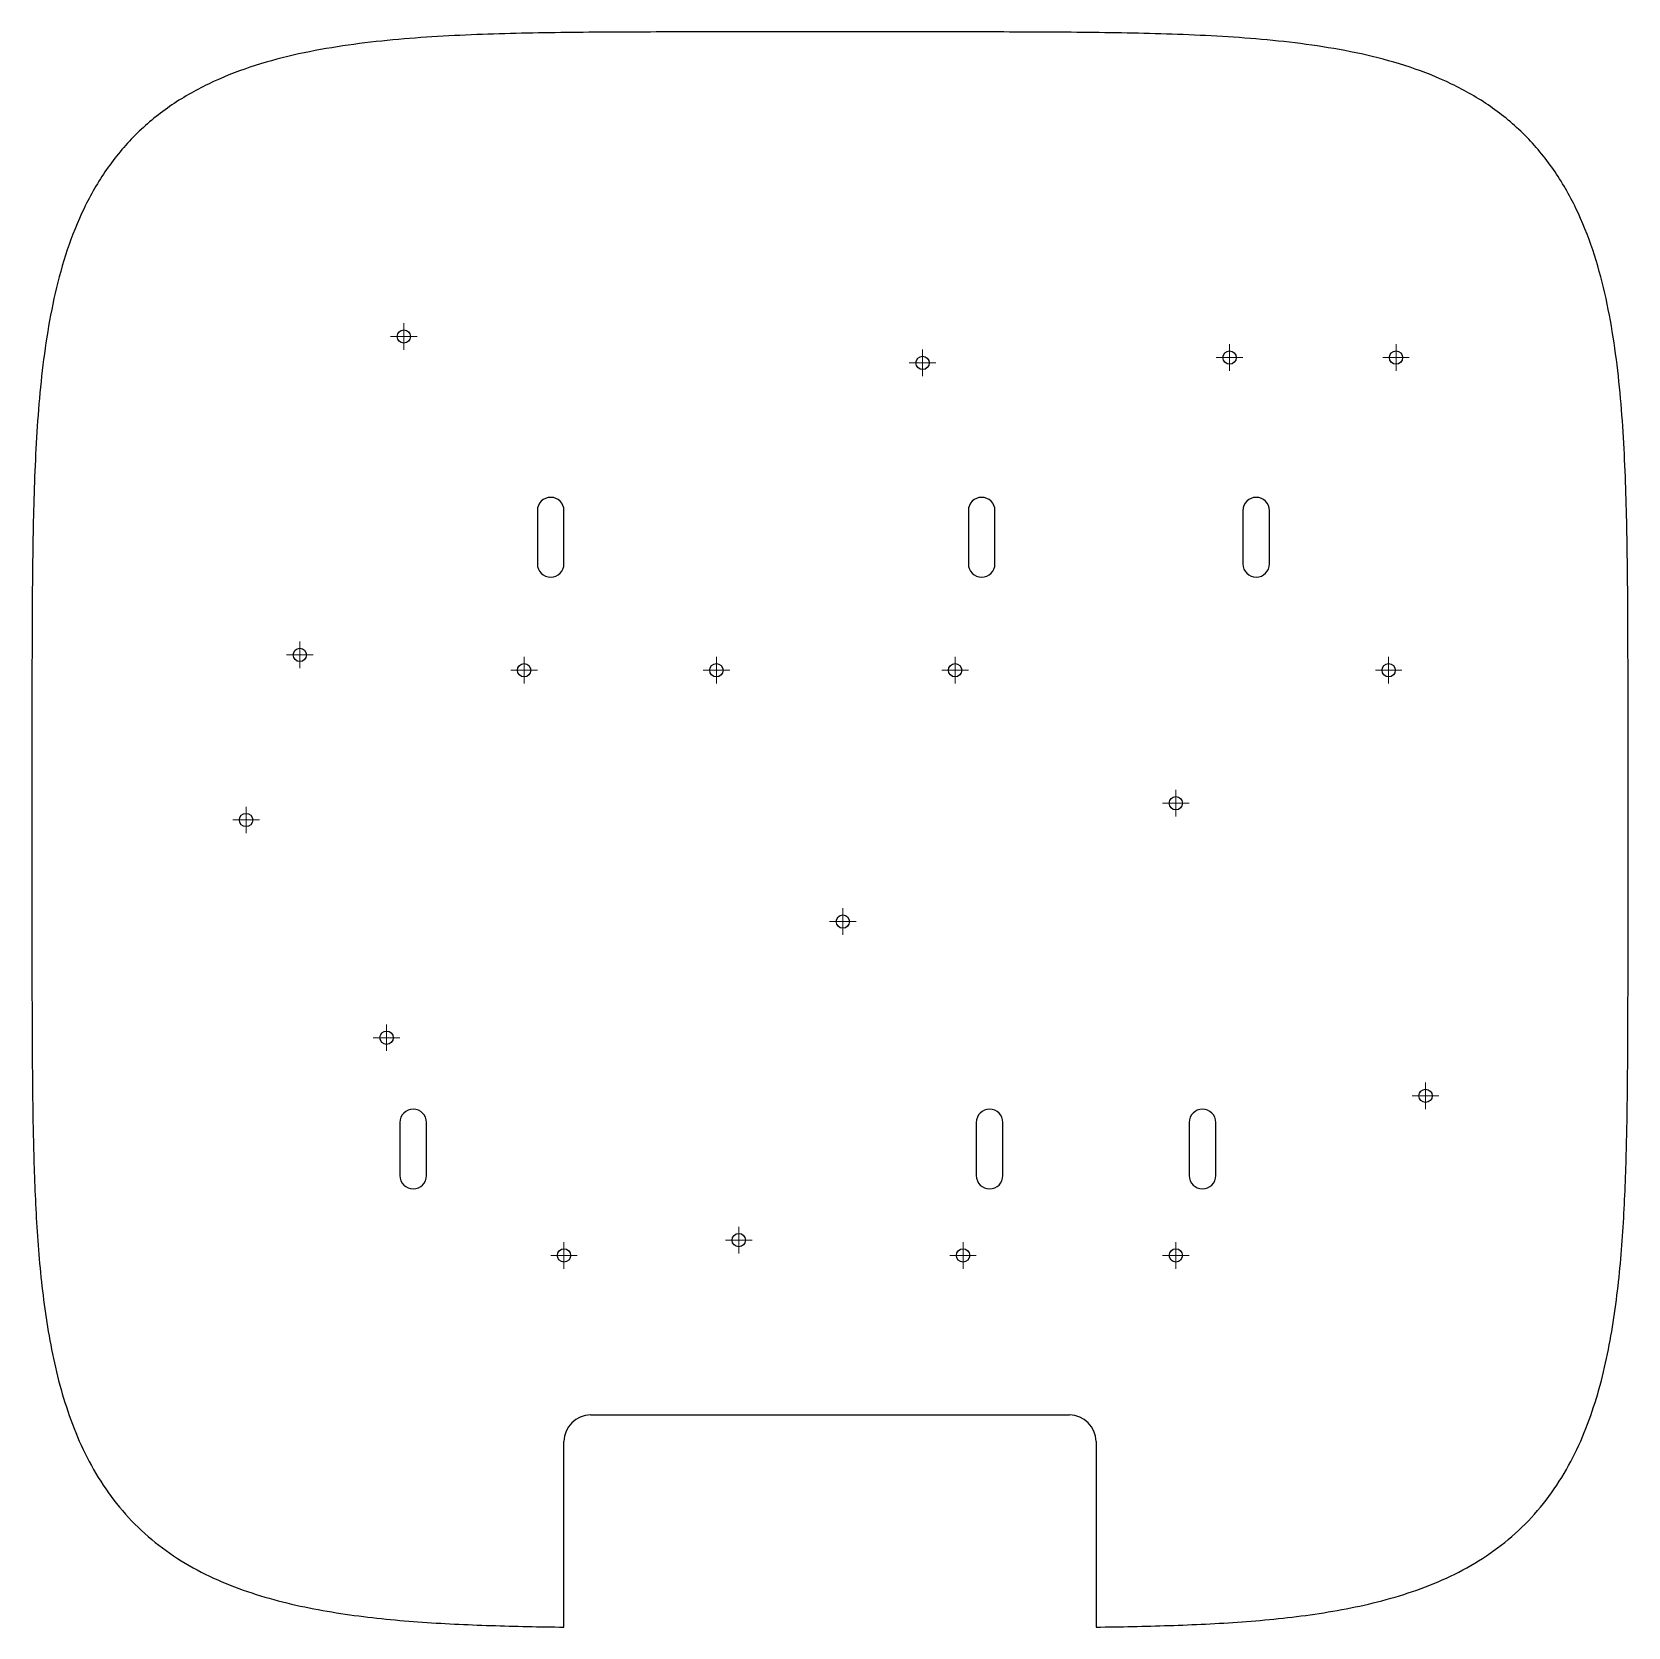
# Model space of a CAD drawing. Header units: millimetres. Extents: x 55 to 655, y 52 to 652.
import ezdxf

# ---------------------------------------------------------------- set-up
doc = ezdxf.new("R2010")
doc.units = ezdxf.units.MM

# ---------------------------------------------------------------- blocks, each defined once
blk = doc.blocks.new('SW_CENTERMARKSYMBOL_0')
at = {"color": 0, "linetype": 'Continuous', "lineweight": 18}
for p, q in [((-2.5, 0), (-5, 0)), ((0, 0), (-2.5, 0)), ((0, 2.5), (0, 5)), ((0, 0), (0, 2.5)), ((0, 0), (0, -2.5)), ((0, 0), (2.5, 0)), ((2.5, 0), (5, 0)), ((0, -2.5), (0, -5))]:
    blk.add_line(p, q, dxfattribs=at)
blk = doc.blocks.new('SW_CENTERMARKSYMBOL_1')
at = {"color": 0, "linetype": 'Continuous', "lineweight": 18}
for p, q in [((-2.5, 0), (-5, 0)), ((0, 0), (-2.5, 0)), ((0, 2.5), (0, 5)), ((0, 0), (0, 2.5)), ((0, 0), (0, -2.5)), ((0, 0), (2.5, 0)), ((2.5, 0), (5, 0)), ((0, -2.5), (0, -5))]:
    blk.add_line(p, q, dxfattribs=at)
blk = doc.blocks.new('SW_CENTERMARKSYMBOL_2')
at = {"color": 0, "linetype": 'Continuous', "lineweight": 18}
for p, q in [((-2.5, 0), (-5, 0)), ((0, 0), (-2.5, 0)), ((0, 2.5), (0, 5)), ((0, 0), (0, 2.5)), ((0, 0), (0, -2.5)), ((0, 0), (2.5, 0)), ((2.5, 0), (5, 0)), ((0, -2.5), (0, -5))]:
    blk.add_line(p, q, dxfattribs=at)
blk = doc.blocks.new('SW_CENTERMARKSYMBOL_3')
at = {"color": 0, "linetype": 'Continuous', "lineweight": 18}
for p, q in [((-2.5, 0), (-5, 0)), ((0, 0), (-2.5, 0)), ((0, 2.5), (0, 5)), ((0, 0), (0, 2.5)), ((0, 0), (0, -2.5)), ((0, 0), (2.5, 0)), ((2.5, 0), (5, 0)), ((0, -2.5), (0, -5))]:
    blk.add_line(p, q, dxfattribs=at)
blk = doc.blocks.new('SW_CENTERMARKSYMBOL_4')
at = {"color": 0, "linetype": 'Continuous', "lineweight": 18}
for p, q in [((-2.5, 0), (-5, 0)), ((0, 0), (-2.5, 0)), ((0, 2.5), (0, 5)), ((0, 0), (0, 2.5)), ((0, 0), (0, -2.5)), ((0, 0), (2.5, 0)), ((2.5, 0), (5, 0)), ((0, -2.5), (0, -5))]:
    blk.add_line(p, q, dxfattribs=at)
blk = doc.blocks.new('SW_CENTERMARKSYMBOL_5')
at = {"color": 0, "linetype": 'Continuous', "lineweight": 18}
for p, q in [((-2.5, 0), (-5, 0)), ((0, 0), (-2.5, 0)), ((0, 2.5), (0, 5)), ((0, 0), (0, 2.5)), ((0, 0), (0, -2.5)), ((0, 0), (2.5, 0)), ((2.5, 0), (5, 0)), ((0, -2.5), (0, -5))]:
    blk.add_line(p, q, dxfattribs=at)
blk = doc.blocks.new('SW_CENTERMARKSYMBOL_6')
at = {"color": 0, "linetype": 'Continuous', "lineweight": 18}
for p, q in [((-2.5, 0), (-5, 0)), ((0, 0), (-2.5, 0)), ((0, 2.5), (0, 5)), ((0, 0), (0, 2.5)), ((0, 0), (0, -2.5)), ((0, 0), (2.5, 0)), ((2.5, 0), (5, 0)), ((0, -2.5), (0, -5))]:
    blk.add_line(p, q, dxfattribs=at)
blk = doc.blocks.new('SW_CENTERMARKSYMBOL_7')
at = {"color": 0, "linetype": 'Continuous', "lineweight": 18}
for p, q in [((-2.5, 0), (-5, 0)), ((0, 0), (-2.5, 0)), ((0, 2.5), (0, 5)), ((0, 0), (0, 2.5)), ((0, 0), (0, -2.5)), ((0, 0), (2.5, 0)), ((2.5, 0), (5, 0)), ((0, -2.5), (0, -5))]:
    blk.add_line(p, q, dxfattribs=at)
blk = doc.blocks.new('SW_CENTERMARKSYMBOL_8')
at = {"color": 0, "linetype": 'Continuous', "lineweight": 18}
for p, q in [((-2.5, 0), (-5, 0)), ((0, 0), (-2.5, 0)), ((0, 2.5), (0, 5)), ((0, 0), (0, 2.5)), ((0, 0), (0, -2.5)), ((0, 0), (2.5, 0)), ((2.5, 0), (5, 0)), ((0, -2.5), (0, -5))]:
    blk.add_line(p, q, dxfattribs=at)
blk = doc.blocks.new('SW_CENTERMARKSYMBOL_9')
at = {"color": 0, "linetype": 'Continuous', "lineweight": 18}
for p, q in [((-2.5, 0), (-5, 0)), ((0, 0), (-2.5, 0)), ((0, 2.5), (0, 5)), ((0, 0), (0, 2.5)), ((0, 0), (0, -2.5)), ((0, 0), (2.5, 0)), ((2.5, 0), (5, 0)), ((0, -2.5), (0, -5))]:
    blk.add_line(p, q, dxfattribs=at)
blk = doc.blocks.new('SW_CENTERMARKSYMBOL_10')
at = {"color": 0, "linetype": 'Continuous', "lineweight": 18}
for p, q in [((-2.5, 0), (-5, 0)), ((0, 0), (-2.5, 0)), ((0, 2.5), (0, 5)), ((0, 0), (0, 2.5)), ((0, 0), (0, -2.5)), ((0, 0), (2.5, 0)), ((2.5, 0), (5, 0)), ((0, -2.5), (0, -5))]:
    blk.add_line(p, q, dxfattribs=at)
blk = doc.blocks.new('SW_CENTERMARKSYMBOL_11')
at = {"color": 0, "linetype": 'Continuous', "lineweight": 18}
for p, q in [((-2.5, 0), (-5, 0)), ((0, 0), (-2.5, 0)), ((0, 2.5), (0, 5)), ((0, 0), (0, 2.5)), ((0, 0), (0, -2.5)), ((0, 0), (2.5, 0)), ((2.5, 0), (5, 0)), ((0, -2.5), (0, -5))]:
    blk.add_line(p, q, dxfattribs=at)
blk = doc.blocks.new('SW_CENTERMARKSYMBOL_12')
at = {"color": 0, "linetype": 'Continuous', "lineweight": 18}
for p, q in [((-2.5, 0), (-5, 0)), ((0, 0), (-2.5, 0)), ((0, 2.5), (0, 5)), ((0, 0), (0, 2.5)), ((0, 0), (0, -2.5)), ((0, 0), (2.5, 0)), ((2.5, 0), (5, 0)), ((0, -2.5), (0, -5))]:
    blk.add_line(p, q, dxfattribs=at)
blk = doc.blocks.new('SW_CENTERMARKSYMBOL_13')
at = {"color": 0, "linetype": 'Continuous', "lineweight": 18}
for p, q in [((-2.5, 0), (-5, 0)), ((0, 0), (-2.5, 0)), ((0, 2.5), (0, 5)), ((0, 0), (0, 2.5)), ((0, 0), (0, -2.5)), ((0, 0), (2.5, 0)), ((2.5, 0), (5, 0)), ((0, -2.5), (0, -5))]:
    blk.add_line(p, q, dxfattribs=at)
blk = doc.blocks.new('SW_CENTERMARKSYMBOL_14')
at = {"color": 0, "linetype": 'Continuous', "lineweight": 18}
for p, q in [((-2.5, 0), (-5, 0)), ((0, 0), (-2.5, 0)), ((0, 2.5), (0, 5)), ((0, 0), (0, 2.5)), ((0, 0), (0, -2.5)), ((0, 0), (2.5, 0)), ((2.5, 0), (5, 0)), ((0, -2.5), (0, -5))]:
    blk.add_line(p, q, dxfattribs=at)
blk = doc.blocks.new('SW_CENTERMARKSYMBOL_15')
at = {"color": 0, "linetype": 'Continuous', "lineweight": 18}
for p, q in [((-2.5, 0), (-5, 0)), ((0, 0), (-2.5, 0)), ((0, 2.5), (0, 5)), ((0, 0), (0, 2.5)), ((0, 0), (0, -2.5)), ((0, 0), (2.5, 0)), ((2.5, 0), (5, 0)), ((0, -2.5), (0, -5))]:
    blk.add_line(p, q, dxfattribs=at)
blk = doc.blocks.new('SW_CENTERMARKSYMBOL_16')
at = {"color": 0, "linetype": 'Continuous', "lineweight": 18}
for p, q in [((-2.5, 0), (-5, 0)), ((0, 0), (-2.5, 0)), ((0, 2.5), (0, 5)), ((0, 0), (0, 2.5)), ((0, 0), (0, -2.5)), ((0, 0), (2.5, 0)), ((2.5, 0), (5, 0)), ((0, -2.5), (0, -5))]:
    blk.add_line(p, q, dxfattribs=at)
blk = doc.blocks.new('SW_CENTERMARKSYMBOL_17')
at = {"color": 0, "linetype": 'Continuous', "lineweight": 18}
for p, q in [((-2.5, 0), (-5, 0)), ((0, 0), (-2.5, 0)), ((0, 2.5), (0, 5)), ((0, 0), (0, 2.5)), ((0, 0), (0, -2.5)), ((0, 0), (2.5, 0)), ((2.5, 0), (5, 0)), ((0, -2.5), (0, -5))]:
    blk.add_line(p, q, dxfattribs=at)

msp = doc.modelspace()

# ---------------------------------------------------------------- linework, layer by layer
at = {"color": 7, "linetype": 'Continuous', "lineweight": 25}
for p, q in [((244.87, 472.02), (244.87, 452.02)), ((254.87, 452.02), (254.87, 472.02)), ((406.87, 472.02), (406.87, 452.02)), ((416.87, 452.02), (416.87, 472.02)), ((510.08, 472.02), (510.08, 452.02)), ((520.08, 452.02), (520.08, 472.02)), ((193.2, 242.02), (193.2, 222.02)), ((203.2, 222.02), (203.2, 242.02)), ((409.87, 242.02), (409.87, 222.02)), ((419.87, 222.02), (419.87, 242.02)), ((489.87, 242.02), (489.87, 222.02)), ((499.87, 222.02), (499.87, 242.02)), ((264.87, 132.02), (444.87, 132.02)), ((254.87, 52.27), (254.87, 122.02)), ((454.87, 122.02), (454.87, 52.27))]:
    msp.add_line(p, q, dxfattribs=at)
for centre in [(194.68, 537.52), (389.67, 527.57), (505.08, 529.57), (567.63, 529.57), (155.58, 417.77), (239.87, 412.02), (312.15, 412.02), (401.87, 412.02), (564.87, 412.02), (484.87, 362.02), (135.35, 355.72), (359.68, 317.52), (188.2, 273.87), (578.76, 252.02), (320.58, 197.77), (254.87, 192.02), (404.87, 192.02), (484.87, 192.02)]:
    msp.add_circle(centre, 2.5, dxfattribs=at)
for centre, radius, start, end in [((249.87, 472.02), 5, 0, 180), ((411.87, 472.02), 5, 0, 180), ((515.08, 472.02), 5, 0, 180), ((249.87, 452.02), 5, 180, 0), ((411.87, 452.02), 5, 180, 0), ((515.08, 452.02), 5, 180, 0), ((198.2, 242.02), 5, 0, 180), ((414.87, 242.02), 5, 0, 180), ((494.87, 242.02), 5, 0, 180), ((198.2, 222.02), 5, 180, 0), ((414.87, 222.02), 5, 180, 0), ((494.87, 222.02), 5, 180, 0), ((264.87, 122.02), 10, 90, 180), ((444.87, 122.02), 10, 0, 90)]:
    msp.add_arc(centre, radius, start, end, dxfattribs=at)
for points, knots in [([(354.87, 652.02), (343.62, 652.02), (332.38, 652.02), (309.9, 652.02), (298.66, 652.02), (276.18, 651.96), (264.94, 651.91), (248.07, 651.69), (242.45, 651.59), (231.22, 651.32), (225.6, 651.15), (214.37, 650.68), (208.75, 650.39), (197.54, 649.64), (191.93, 649.17), (180.75, 648.01), (175.18, 647.3), (164.07, 645.56), (158.54, 644.53), (147.59, 642), (142.16, 640.51), (131.5, 636.95), (126.27, 634.87), (116.14, 629.99), (111.25, 627.18), (104.32, 622.37), (102.08, 620.67), (97.77, 617.07), (95.69, 615.18), (91.71, 611.2), (89.82, 609.12), (86.22, 604.81), (84.52, 602.57), (79.71, 595.64), (76.9, 590.75), (72.02, 580.62), (69.94, 575.39), (66.38, 564.73), (64.89, 559.3), (62.36, 548.35), (61.33, 542.82), (59.59, 531.71), (58.88, 526.14), (57.72, 514.95), (57.25, 509.35), (56.5, 498.14), (56.21, 492.52), (55.74, 481.29), (55.57, 475.67), (55.3, 464.43), (55.2, 458.81), (54.98, 441.95), (54.93, 430.71), (54.87, 408.23), (54.87, 396.99), (54.86, 374.51), (54.87, 363.27), (54.87, 352.02)], [0, 0, 0, 0, 0.0625, 0.0625, 0.125, 0.125, 0.1875, 0.1875, 0.21875, 0.21875, 0.25, 0.25, 0.28125, 0.28125, 0.3125, 0.3125, 0.34375, 0.34375, 0.375, 0.375, 0.40625, 0.40625, 0.4375, 0.4375, 0.46875, 0.46875, 0.484375, 0.484375, 0.5, 0.5, 0.515625, 0.515625, 0.53125, 0.53125, 0.5625, 0.5625, 0.59375, 0.59375, 0.625, 0.625, 0.65625, 0.65625, 0.6875, 0.6875, 0.71875, 0.71875, 0.75, 0.75, 0.78125, 0.78125, 0.8125, 0.8125, 0.875, 0.875, 0.9375, 0.9375, 1, 1, 1, 1]), ([(654.87, 352.02), (654.87, 363.27), (654.87, 374.51), (654.86, 396.99), (654.86, 408.23), (654.8, 430.71), (654.75, 441.95), (654.53, 458.81), (654.43, 464.43), (654.16, 475.67), (653.99, 481.29), (653.52, 492.52), (653.23, 498.14), (652.48, 509.35), (652.01, 514.95), (650.85, 526.14), (650.15, 531.71), (648.4, 542.82), (647.37, 548.35), (644.84, 559.3), (643.35, 564.73), (639.79, 575.39), (637.71, 580.62), (632.83, 590.75), (630.02, 595.64), (625.21, 602.57), (623.51, 604.81), (619.91, 609.12), (618.02, 611.2), (614.04, 615.18), (611.97, 617.07), (607.65, 620.67), (605.41, 622.37), (598.48, 627.18), (593.59, 629.99), (583.46, 634.87), (578.23, 636.95), (567.57, 640.51), (562.14, 642), (551.19, 644.53), (545.66, 645.56), (534.56, 647.3), (528.98, 648.01), (517.8, 649.17), (512.19, 649.64), (500.98, 650.39), (495.36, 650.68), (484.13, 651.15), (478.51, 651.32), (467.28, 651.59), (461.66, 651.69), (444.8, 651.91), (433.55, 651.96), (411.07, 652.02), (399.83, 652.02), (377.35, 652.02), (366.11, 652.02), (354.87, 652.02)], [0, 0, 0, 0, 0.0625, 0.0625, 0.125, 0.125, 0.1875, 0.1875, 0.21875, 0.21875, 0.25, 0.25, 0.28125, 0.28125, 0.3125, 0.3125, 0.34375, 0.34375, 0.375, 0.375, 0.40625, 0.40625, 0.4375, 0.4375, 0.46875, 0.46875, 0.484375, 0.484375, 0.5, 0.5, 0.515625, 0.515625, 0.53125, 0.53125, 0.5625, 0.5625, 0.59375, 0.59375, 0.625, 0.625, 0.65625, 0.65625, 0.6875, 0.6875, 0.71875, 0.71875, 0.75, 0.75, 0.78125, 0.78125, 0.8125, 0.8125, 0.875, 0.875, 0.9375, 0.9375, 1, 1, 1, 1]), ([(54.87, 352.02), (54.87, 342.87), (54.87, 333.71), (54.87, 315.39), (54.87, 306.23), (54.89, 287.92), (54.91, 278.76), (55.01, 260.44), (55.1, 251.29), (55.43, 232.97), (55.67, 223.82), (56.29, 210.1), (56.53, 205.52), (57.14, 196.38), (57.49, 191.82), (58.36, 182.7), (58.86, 178.15), (60.07, 169.07), (60.77, 164.55), (62.43, 155.54), (63.38, 151.06), (65.6, 142.17), (66.88, 137.77), (69.82, 129.1), (71.48, 124.83), (75.28, 116.49), (77.42, 112.44), (82.21, 104.63), (84.87, 100.89), (90.71, 93.83), (93.88, 90.52), (100.7, 84.4), (104.33, 81.59), (111.95, 76.51), (115.93, 74.23), (124.13, 70.16), (128.36, 68.37), (136.95, 65.2), (141.32, 63.83), (150.16, 61.42), (154.62, 60.38), (163.6, 58.58), (168.12, 57.82), (177.18, 56.5), (181.72, 55.94), (190.83, 54.99), (195.4, 54.59), (209.1, 53.59), (218.25, 53.16), (236.55, 52.56), (245.71, 52.38), (254.87, 52.27)], [0, 0, 0, 0, 0.0625, 0.0625, 0.125, 0.125, 0.1875, 0.1875, 0.25, 0.25, 0.3125, 0.3125, 0.34375, 0.34375, 0.375, 0.375, 0.40625, 0.40625, 0.4375, 0.4375, 0.46875, 0.46875, 0.5, 0.5, 0.53125, 0.53125, 0.5625, 0.5625, 0.59375, 0.59375, 0.625, 0.625, 0.65625, 0.65625, 0.6875, 0.6875, 0.71875, 0.71875, 0.75, 0.75, 0.78125, 0.78125, 0.8125, 0.8125, 0.84375, 0.84375, 0.875, 0.875, 0.9375, 0.9375, 1, 1, 1, 1]), ([(454.87, 52.27), (464.02, 52.38), (473.18, 52.56), (491.49, 53.16), (500.64, 53.59), (514.34, 54.59), (518.9, 54.99), (528.01, 55.94), (532.55, 56.5), (541.61, 57.82), (546.13, 58.58), (555.11, 60.38), (559.57, 61.42), (568.41, 63.83), (572.78, 65.2), (581.37, 68.37), (585.6, 70.16), (593.8, 74.23), (597.78, 76.51), (605.4, 81.59), (609.03, 84.4), (615.85, 90.52), (619.02, 93.83), (624.86, 100.89), (627.52, 104.63), (632.31, 112.44), (634.45, 116.49), (638.25, 124.83), (639.92, 129.1), (642.85, 137.77), (644.13, 142.17), (646.35, 151.06), (647.3, 155.54), (648.96, 164.55), (649.66, 169.07), (650.87, 178.15), (651.37, 182.7), (652.24, 191.82), (652.6, 196.38), (653.2, 205.52), (653.44, 210.1), (654.06, 223.82), (654.3, 232.97), (654.63, 251.29), (654.72, 260.44), (654.82, 278.76), (654.84, 287.92), (654.86, 306.23), (654.86, 315.39), (654.87, 333.71), (654.87, 342.87), (654.87, 352.02)], [0, 0, 0, 0, 0.0625, 0.0625, 0.125, 0.125, 0.15625, 0.15625, 0.1875, 0.1875, 0.21875, 0.21875, 0.25, 0.25, 0.28125, 0.28125, 0.3125, 0.3125, 0.34375, 0.34375, 0.375, 0.375, 0.40625, 0.40625, 0.4375, 0.4375, 0.46875, 0.46875, 0.5, 0.5, 0.53125, 0.53125, 0.5625, 0.5625, 0.59375, 0.59375, 0.625, 0.625, 0.65625, 0.65625, 0.6875, 0.6875, 0.75, 0.75, 0.8125, 0.8125, 0.875, 0.875, 0.9375, 0.9375, 1, 1, 1, 1])]:
    msp.add_open_spline(points, degree=3, knots=knots, dxfattribs=at)

# ---------------------------------------------------------------- block references
at = {"color": 7, "linetype": 'Continuous', "lineweight": 18}
for name, p in [('SW_CENTERMARKSYMBOL_3', (194.68, 537.52)), ('SW_CENTERMARKSYMBOL_15', (505.08, 529.57)), ('SW_CENTERMARKSYMBOL_16', (567.63, 529.57)), ('SW_CENTERMARKSYMBOL_14', (389.67, 527.57)), ('SW_CENTERMARKSYMBOL_2', (155.58, 417.77)), ('SW_CENTERMARKSYMBOL_0', (239.87, 412.02)), ('SW_CENTERMARKSYMBOL_4', (312.15, 412.02)), ('SW_CENTERMARKSYMBOL_9', (401.87, 412.02)), ('SW_CENTERMARKSYMBOL_8', (564.87, 412.02)), ('SW_CENTERMARKSYMBOL_1', (484.87, 362.02)), ('SW_CENTERMARKSYMBOL_13', (135.35, 355.72)), ('SW_CENTERMARKSYMBOL_11', (359.68, 317.52)), ('SW_CENTERMARKSYMBOL_17', (188.2, 273.87)), ('SW_CENTERMARKSYMBOL_10', (578.76, 252.02)), ('SW_CENTERMARKSYMBOL_12', (320.58, 197.77)), ('SW_CENTERMARKSYMBOL_7', (254.87, 192.02)), ('SW_CENTERMARKSYMBOL_6', (404.87, 192.02)), ('SW_CENTERMARKSYMBOL_5', (484.87, 192.02))]:
    msp.add_blockref(name, p, dxfattribs=at)

doc.saveas('drawing.dxf')
